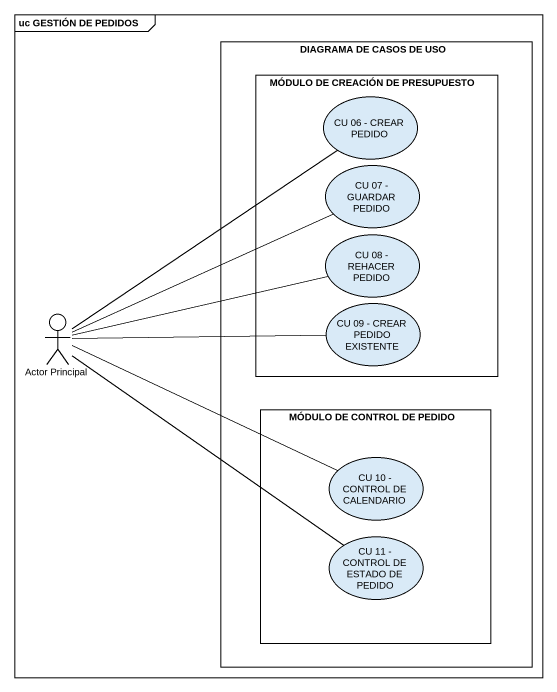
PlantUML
@startuml
mainframe uc GESTIÓN DE PEDIDOS
rectangle "DIAGRAMA DE CASOS DE USO" as DIAGRAMA_DE_CASOS_DE_USO {
  rectangle "MÓDULO DE CREACIÓN DE PRESUPUESTO" as MÓDULO_DE_CREACIÓN_DE {
    usecase "CU 06 - CREAR PEDIDO" as CU_06_CREAR_PEDIDO
    usecase "CU 07 - GUARDAR PEDIDO" as CU_07_GUARDAR_PEDIDO
    usecase "CU 08 - REHACER PEDIDO" as CU_08_REHACER_PEDIDO
    usecase "CU 09 - CREAR PEDIDO EXISTENTE" as CU_09_CREAR_PEDIDO_EXISTENTE
  }
  rectangle "MÓDULO DE CONTROL DE PEDIDO" as MÓDULO_DE_CONTROL_DE_PEDIDO {
    usecase "CU 10 - CONTROL DE CALENDARIO" as CU_10_CONTROL_DE_CALENDARIO
    usecase "CU 11 - CONTROL DE ESTADO DE PEDIDO" as CU_11_CONTROL_DE_ESTADO_DE
  }
}
actor "Actor Principal" as Actor_Principal
Actor_Principal -up- CU_06_CREAR_PEDIDO
Actor_Principal -right- CU_07_GUARDAR_PEDIDO
Actor_Principal -right- CU_08_REHACER_PEDIDO
Actor_Principal -right- CU_09_CREAR_PEDIDO_EXISTENTE
Actor_Principal -right- CU_10_CONTROL_DE_CALENDARIO
Actor_Principal -- CU_11_CONTROL_DE_ESTADO_DE
@enduml
